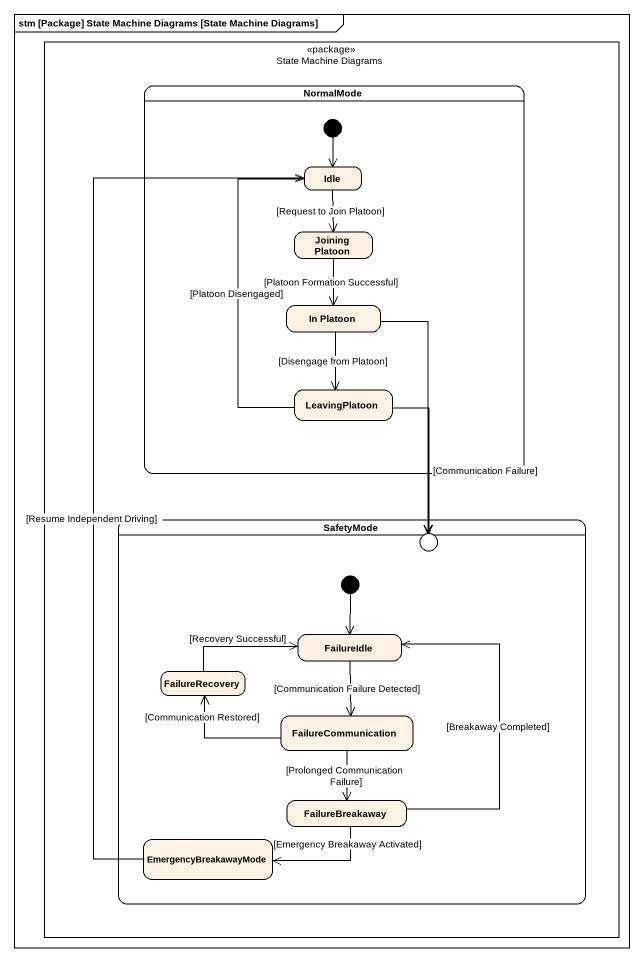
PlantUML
@startuml
mainframe stm [Package] State Machine Diagrams [State Machine Diagrams]
hide empty description
state "State Machine Diagrams" as State_Machine_Diagrams <<package>> {
  state NormalMode {
    state Idle
    state "Joining Platoon" as Joining_Platoon
    state "In Platoon" as In_Platoon
    state LeavingPlatoon
    [*] --> Idle
  }
  state SafetyMode {
    state entry1 <<entryPoint>>
    state FailureIdle
    state FailureRecovery
    state FailureCommunication
    state FailureBreakaway
    state EmergencyBreakawayMode
    [*] --> FailureIdle
  }
}
Idle --> Joining_Platoon : [Request to Join Platoon]
Joining_Platoon --> In_Platoon : [Platoon Formation Successful]
In_Platoon --> LeavingPlatoon : [Disengage from Platoon]
In_Platoon --> entry1
LeavingPlatoon -up-> Idle : [Platoon Disengaged]
LeavingPlatoon --> entry1 : [Communication Failure]
FailureIdle --> FailureCommunication : [Communication Failure Detected]
FailureRecovery -right-> FailureIdle : [Recovery Successful]
FailureCommunication -left-> FailureRecovery : [Communication Restored]
FailureCommunication --> FailureBreakaway : [Prolonged Communication Failure]
FailureBreakaway -up-> FailureIdle : [Breakaway Completed]
FailureBreakaway -left-> EmergencyBreakawayMode : [Emergency Breakaway Activated]
EmergencyBreakawayMode -up-> Idle : [Resume Independent Driving]
@enduml
